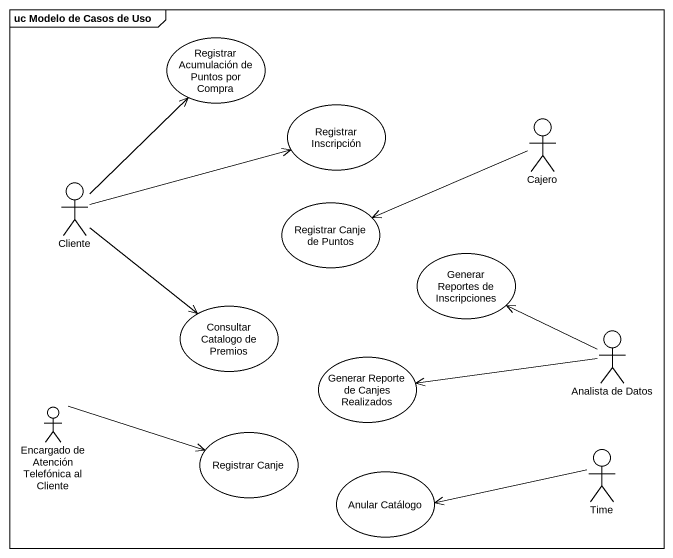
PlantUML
@startuml
mainframe uc Modelo de Casos de Uso
usecase "Registrar Acumulación de Puntos por Compra" as Registrar_Acumulación_de
usecase "Registrar Inscripción" as Registrar_Inscripción
actor Cajero
actor Cliente
usecase "Registrar Canje de Puntos" as Registrar_Canje_de_Puntos
usecase "Generar Reportes de Inscripciones" as Generar_Reportes_de
usecase "Consultar Catalogo de Premios" as Consultar_Catalogo_de
usecase "Generar Reporte de Canjes Realizados" as Generar_Reporte_de_Canjes
actor "Analista de Datos" as Analista_de_Datos
actor "Encargado de Atención Telefónica al Cliente" as Encargado_de_Atención
usecase "Registrar Canje" as Registrar_Canje
actor Time
usecase "Anular Catálogo" as Anular_Catálogo
Cajero -left-> Registrar_Canje_de_Puntos
Cliente -up-> Registrar_Acumulación_de
Cliente -right-> Registrar_Inscripción
Cliente --> Consultar_Catalogo_de
Analista_de_Datos -left-> Generar_Reportes_de
Analista_de_Datos -left-> Generar_Reporte_de_Canjes
Encargado_de_Atención -right-> Registrar_Canje
Time -left-> Anular_Catálogo
@enduml
